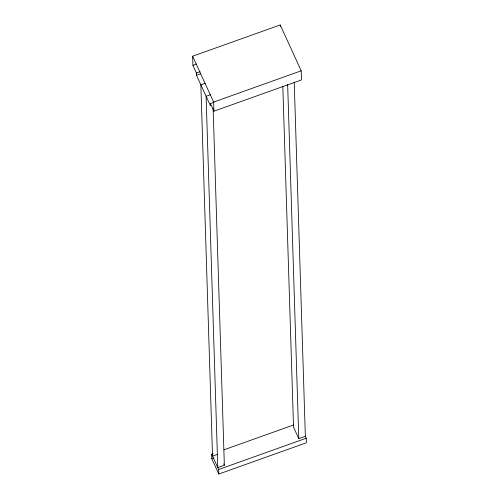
<?xml version="1.0" encoding="UTF-8"?>
<svg xmlns="http://www.w3.org/2000/svg" width="499" height="499" viewBox="0 0 499 499"><rect width="100%" height="100%" fill="white"/><g stroke="black" fill="none" stroke-linecap="round" stroke-linejoin="round"><path stroke-width="0.75" d="M210.41 103.555L210.478 105.832L196.487 75.262L196.413 72.985L192.913 65.338L192.633 56.225L280.207 24.95L301.196 70.808L301.483 79.921L213.909 111.196L210.41 103.555L214.059 102.251M192.913 65.338L196.569 64.034M196.413 72.985L200.062 71.681M196.487 75.262L200.866 73.696M205.239 83.252L200.86 84.811L212.53 456.117L217.639 454.296M210.484 94.716L206.106 96.276L217.776 467.582L224.344 465.236L213.142 108.726M213.909 111.196L213.622 102.083L301.196 70.808M305.269 436.132L306.224 438.216L306.367 442.775L218.793 474.05L211.794 458.762L211.651 454.209L213.11 453.685M224.063 449.78L293.393 425.017M211.794 458.762L213.984 457.982M282.821 86.24L293.537 427.188L298.782 438.652L305.351 436.307L294.223 82.129M218.793 474.05L218.649 469.497L306.224 438.216M192.633 56.225L213.622 102.083M223.727 463.889L224.344 465.236M211.651 454.209L218.649 469.497M287.655 84.474L298.782 438.652M280.207 24.95L280.251 26.466"/></g></svg>
